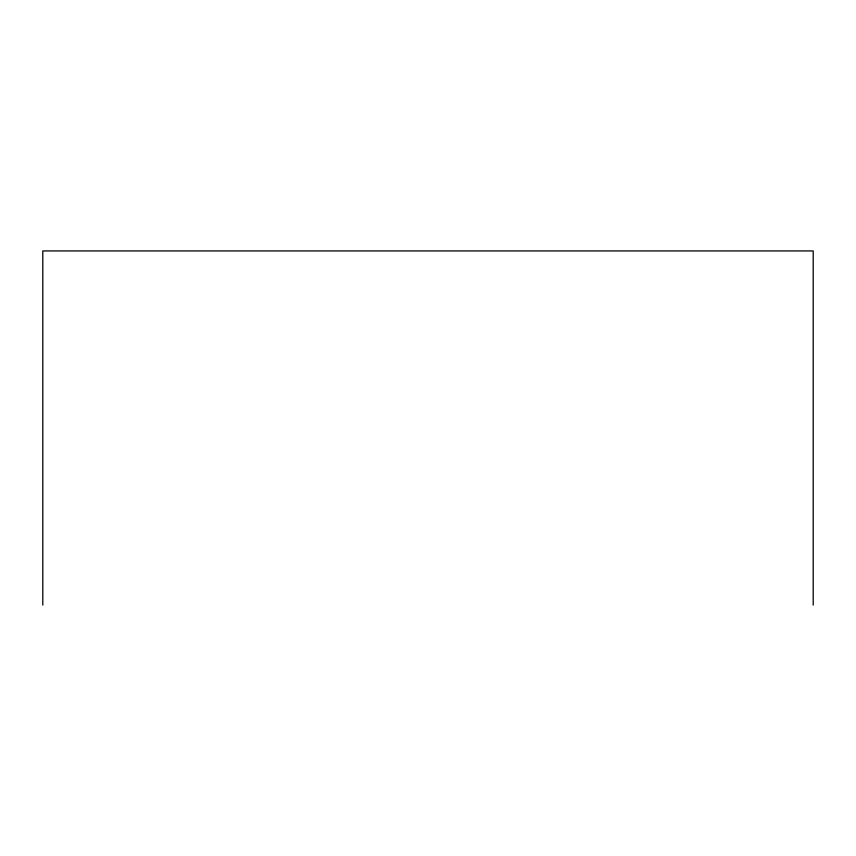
<?xml version="1.0" encoding="UTF-8"?>
<svg xmlns="http://www.w3.org/2000/svg" width="856" height="856" viewBox="0 0 856 856"><rect width="100%" height="100%" fill="white"/><g stroke="black" fill="none" stroke-linecap="round" stroke-linejoin="round"><path stroke-width="1.28" d="M813.2 605.074L813.2 250.926L42.8 250.926L42.8 605.074"/></g></svg>
